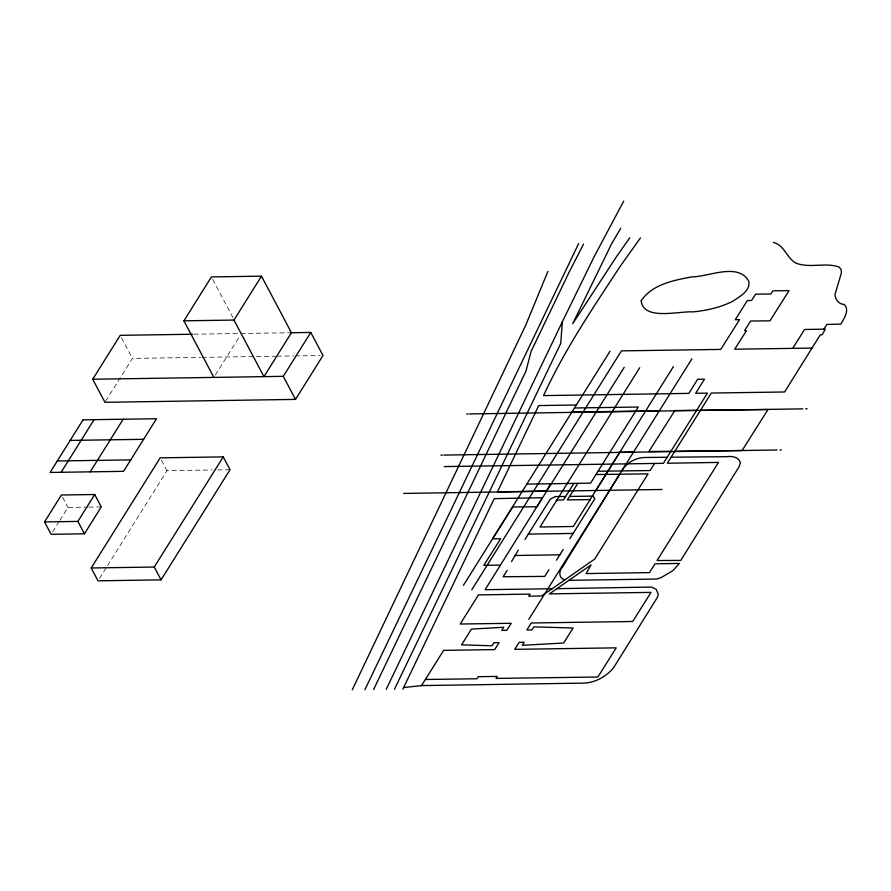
<?xml version="1.0" encoding="UTF-8"?>
<svg xmlns="http://www.w3.org/2000/svg" width="891" height="891" viewBox="0 0 891 891"><rect width="100%" height="100%" fill="white"/><g stroke="black" fill="none" stroke-linecap="round" stroke-linejoin="round"><path stroke-width="0.67" stroke-dasharray="4.46 3.34" d="M105.661 401.15L132.425 358.405L200.586 357.369M52.569 531.972L59.162 521.447M59.897 520.277L67.961 507.402L87.396 507.113M215.31 375.078L239.913 335.807M99.469 578.482L106.797 566.765M107.533 565.585L166.973 470.671L212.214 469.98M193.948 334.214L288.662 332.766M201.979 357.347L275.709 356.222M277.101 356.2L293.785 355.943M295.177 355.921L320.214 355.542M217.694 469.891L230.034 469.713M88.788 507.09L101.284 506.901M212.715 279.384L232.896 317.508M121.499 337.767L132.425 358.405M161.416 460.179L166.973 470.671M62.593 497.267L67.961 507.402"/><path stroke-width="1.34" d="M623.711 201.11L594.174 256.675L562.355 321.774L560.729 343.425L394.468 689.244M547.898 271.41L525.623 325.404L352.246 689.89M364.92 689.69L578.615 243.611M386.204 689.367L562.355 321.774M373.596 689.556L525.924 371.224L531.092 351.422L569.204 272.033L583.56 244.089M402.877 689.111L494.238 498.637L542.496 497.735L485.105 589.708L552.175 588.739L594.731 559.036L648.047 473.878L595.867 474.513M511.49 561.642L518.25 550.192M597.917 471.239L621.718 470.927C626.295 462.741 635.784 457.584 645.073 457.495L667.181 457.261M620.76 228.263L611.672 243.666L572.679 323.789L616.383 256.842L629.77 237.741M550.638 483.746L546.361 490.919L497.378 491.999L538.732 405.572L576.343 405.004M619.668 474.201L562.399 567.188C558.59 570.953 558.668 578.771 564.883 579.774M671.112 457.206L726.766 456.693C731.756 455.902 738.984 456.994 740.376 462.741L739.14 466.672L680.791 560.406L657.035 560.539L718.48 462.407L667.326 463.242L711.285 393.042L784.615 391.984L820.277 334.816L822.137 334.793L825.322 329.158L804.584 329.47L792.678 348.37L734.707 349.205L746.48 330.639L744.586 330.606L750.656 321.016L769.947 320.838L789.058 290.644L772.831 290.834L770.86 293.997L755.601 294.164L751.57 300.49L747.371 300.557L735.22 319.746L739.552 319.68L720.73 349.417L621.428 350.876L471.751 589.809M569.806 538.788L594.832 498.726L593.183 496.12L569.583 496.432L567.4 499.929L590.132 499.584L573.269 526.492L540.002 527.004L556.853 500.085L563.402 499.985L573.86 483.401M289.92 332.755L310.792 332.432L322.999 355.498L295.511 399.391L104.938 402.309L92.731 379.243L120.218 335.339L192.556 334.236M61.123 472.286L94.056 419.683M44.55 521.926L61.401 495.017L94.736 494.505L101.284 506.901L84.445 533.798L51.11 534.31L44.55 521.926L77.885 521.413L94.736 494.505M213.862 377.394L183.914 320.827L211.412 276.923L261.486 276.165L291.435 332.733L263.948 376.626L233.999 320.058L261.486 276.165M90.225 471.84L123.158 419.238M91.205 567.99L160.18 457.84L223.24 456.883L230.034 469.713L161.059 579.863L97.999 580.821L91.205 567.99L154.266 567.032L223.24 456.883M92.731 379.243L283.293 376.336L310.792 332.432M463.42 585.354L610.057 351.165M403.656 687.54L421.532 685.591L443.651 650.374L494.694 649.595L499.071 642.6L493.982 642.678L492.032 645.775L461.571 644.85L471.428 629.102L503.693 627.264L501.744 630.371L506.812 630.349L511.222 623.299L460.213 624.023L478.445 594.898L530.045 594.119L528.742 596.202L541.483 596.001L552.175 588.739M624.201 367.359L536.917 506.767L512.704 506.968L492.567 538.799L500.664 538.732L483.813 565.306L500.029 565.117M524.966 539.478L550.192 499.294L555.16 496.588L565.596 496.487M507.179 570.374L503.192 576.755L544.757 576.399L548.923 569.739M556.418 500.798L639.738 367.716M589.686 500.285L673.396 366.613M595.89 490.495L619.78 452.238L633.49 452.027M556.485 560.172L563.201 549.457M528.797 619.323L691.928 358.806M654.584 463.443L650.129 470.548L621.718 470.927M640.44 237.908L620.259 266.22C592.793 308.13 564.493 349.94 543.543 395.604L688.832 393.388L697.664 379.276L704.48 379.176L695.648 393.287L707.432 393.109L663.405 463.309L444.23 466.594M823.908 329.124L826.848 324.435L840.826 324.112C843.989 318.811 850.003 309.767 844.178 304.499C838.832 304.165 835.123 299.654 835.001 294.409L841.371 273.014L841.249 269.839L839.255 267.122C825.645 262.043 809.652 268.614 795.863 263.09C786.519 257.989 784.659 245.114 773.265 242.419M569.583 496.432L577.858 483.334M568.837 580.331L656.355 579.05A23.857 12.964 -27.9 0 0 661.579 577.346L672.883 570.641L679.365 563.435L654.985 563.814L649.472 572.612L586.155 573.581L591.056 564.905L549.435 593.874L651.009 592.381L632.71 621.495L531.27 622.987L526.826 629.993L531.994 629.904L533.898 626.863L573.102 627.999L563.702 643.001L522.271 645.318L524.186 642.266L519.152 642.344L514.708 649.339L616.204 647.846L597.872 677.026L496.02 678.407L497.256 676.436L478.278 676.67L476.975 678.764L425.408 679.488M183.914 320.827L233.999 320.058M792.678 348.37L812.035 348.08M574.617 407.989L638.268 407.02L590.599 483.145L526.949 484.114M571.899 412.11L659.318 410.773M466.728 413.992L468.165 413.97M469.613 413.947L802.836 408.858M805.72 408.813L807.157 408.791M70.155 440.421L143.618 439.308M57.28 460.992L130.732 459.867M440.978 455.134L442.404 455.112M443.852 455.089L777.075 450M779.959 449.955L781.396 449.933M403.69 493.425L662.024 489.482M528.318 534.11L573.169 533.431M515.132 555.494L559.838 554.815M556.719 588.673L651.611 587.058L656.222 589.397L658.282 594.386L657.413 597.315L613.476 667.905C606.036 676.77 594.82 682.963 583.07 683.119L421.532 685.591M696.651 410.317L674.888 410.539L648.882 451.514L670.923 451.28M700.504 410.261L768.009 409.559L742.08 450.534L674.855 451.225M283.293 376.336L295.511 399.391M154.266 567.032L161.059 579.863M77.885 521.413L84.445 533.798M641.197 300.779C643.246 320.983 679.165 310.926 692.853 311.895C706.574 310.591 720.541 307.395 732.892 301.225C739.541 296.514 750.2 291.279 748.941 281.578C738.684 261.987 708.59 276.867 692.129 276.867C674.053 280.153 651.956 284.407 641.197 300.779M83.03 419.85L50.096 472.453L123.559 471.339L156.493 418.737L83.03 419.85"/></g></svg>
